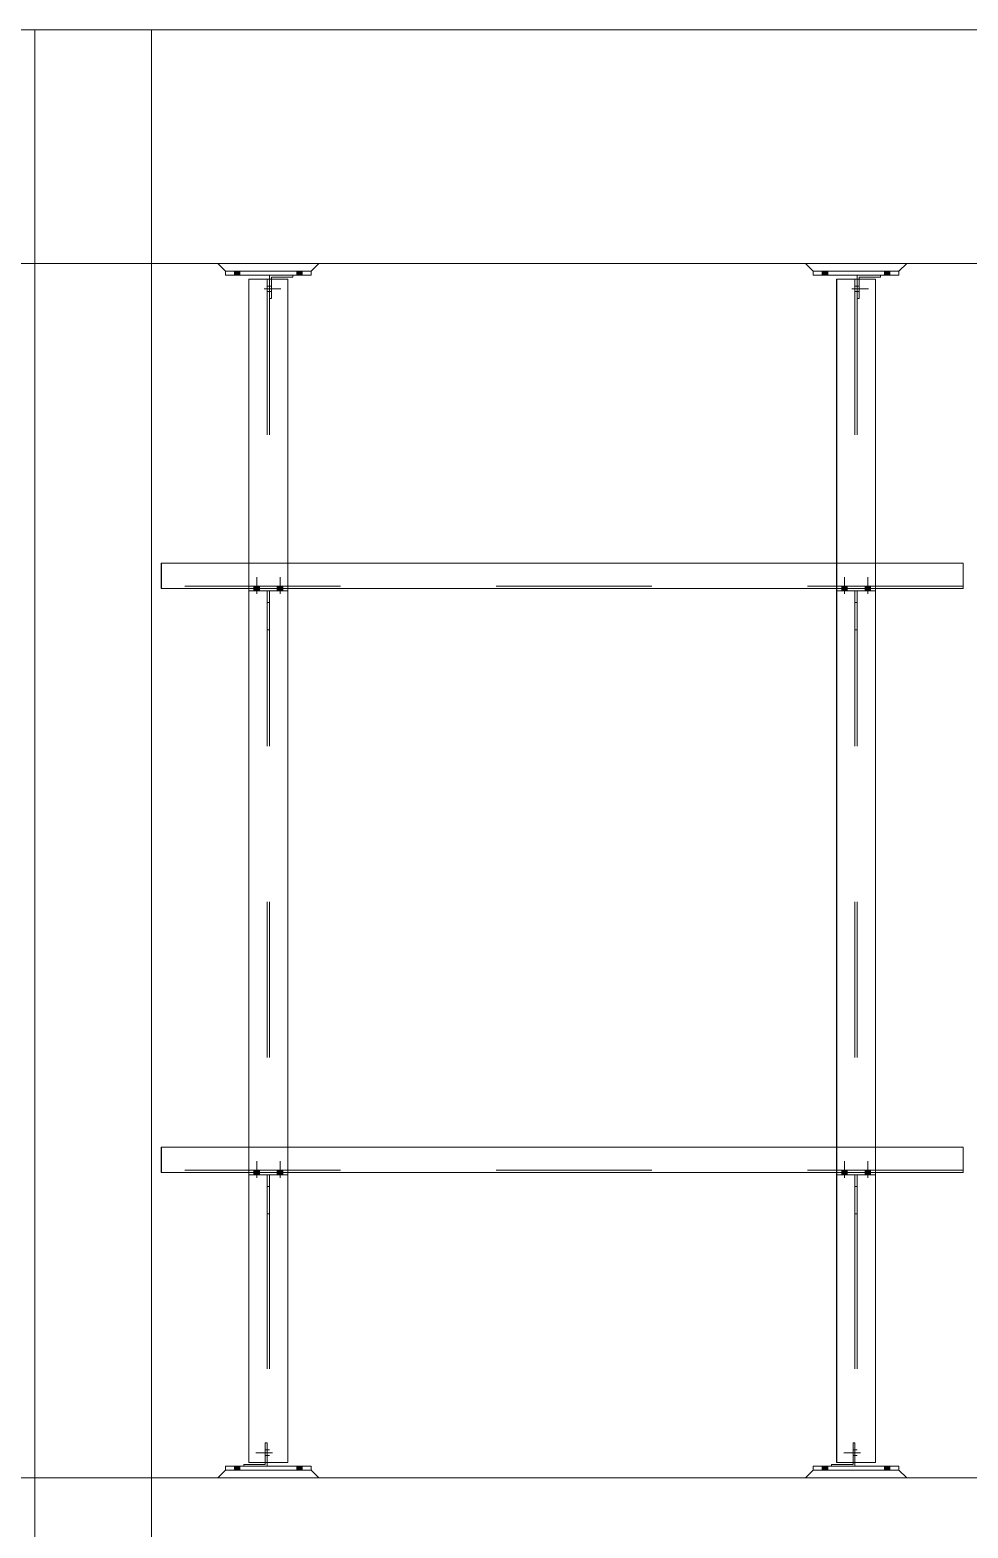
# Model space of a CAD drawing. Header units: millimetres. Extents: x 652937 to 1670132, y 1473552 to 2851037.
# Drawn here: x 663468.636 to 663471.046, y 1524533.392 to 1524537.24 of the extents above; entities that cross this region are included whole.
import ezdxf

# ---------------------------------------------------------------- set-up
doc = ezdxf.new("R2010")
doc.units = ezdxf.units.MM
for name, pattern in [('XKITLINE00', [0]), ('XKITLINE01', [4, 1, -1, 1, -1]), ('XKITLINE02', [4, 2, -2])]:
    doc.linetypes.add(name, pattern=pattern)
for name, color, linetype, lineweight in [('Bolt', 7, 'Continuous', 0), ('Part', 7, 'Continuous', 0), ('S-GRID', 7, 'Continuous', 9)]:
    doc.layers.add(name, color=color, linetype=linetype, lineweight=lineweight)

# ---------------------------------------------------------------- blocks, each defined once
blk = doc.blocks.new('*A18802950')
at = {"layer": 'S-GRID', "color": 7, "linetype": 'XKITLINE01', "lineweight": 0}
blk.add_line((-21.862873, 47.4), (90.947689, 47.4), dxfattribs=at)
blk = doc.blocks.new('*A18812951')
at = {"layer": 'S-GRID', "color": 7, "linetype": 'XKITLINE01', "lineweight": 0}
blk.add_line((-21.862873, 66), (90.947689, 66), dxfattribs=at)
blk = doc.blocks.new('*A19313001')
at = {"layer": 'Part', "color": 7, "linetype": 'XKITLINE02', "lineweight": 0}
for p, q in [((38.351849, 47.4), (38.351849, 44.4)), ((38.352314, 47.4), (38.351849, 47.4)), ((38.351849, 47.4), (38.352314, 47.4)), ((39.851849, 30.9), (39.851849, 47.4)), ((38.351849, 32.9), (38.351849, 30.9)), ((38.352314, 30.9), (38.351849, 30.9)), ((38.351849, 30.9), (38.352314, 30.9))]:
    blk.add_line(p, q, dxfattribs=at)
at = {"layer": 'Part', "color": 7, "linetype": 'XKITLINE00', "lineweight": 0}
for p, q in [((38.352314, 47.4), (39.852314, 47.4)), ((38.352314, 30.9), (38.352314, 47.4)), ((39.852314, 47.4), (39.852314, 30.9)), ((38.351849, 44.4), (38.351849, 32.9)), ((39.852314, 30.9), (38.352314, 30.9))]:
    blk.add_line(p, q, dxfattribs=at)
blk = doc.blocks.new('*A19353005')
at = {"layer": 'Part', "color": 7, "linetype": 'XKITLINE00', "lineweight": 0}
for p, q in [((48.352068, 62.85), (48.352068, 62.9)), ((49.452238, 62.9), (48.352068, 62.9)), ((49.452238, 62.85), (48.352068, 62.85)), ((48.352238, 62.85), (48.352238, 62.9)), ((49.452238, 62.85), (49.452238, 62.9))]:
    blk.add_line(p, q, dxfattribs=at)
at = {"layer": 'Part', "color": 7, "linetype": 'XKITLINE02', "lineweight": 0}
blk.add_line((49.452068, 62.85), (49.452068, 62.9), dxfattribs=at)
blk = doc.blocks.new('*A19363006')
at = {"layer": 'Part', "color": 7, "linetype": 'XKITLINE00', "lineweight": 0}
for p, q in [((48.917107, 62.85), (48.917107, 62.8)), ((48.9172, 62.85), (48.9172, 62.8)), ((48.9422, 62.825), (48.9422, 62.8)), ((49.2172, 62.825), (48.9422, 62.825)), ((49.2172, 62.825), (49.2172, 62.85))]:
    blk.add_line(p, q, dxfattribs=at)
at = {"layer": 'Part', "color": 7, "linetype": 'XKITLINE02', "lineweight": 0}
for p, q in [((49.2172, 62.85), (48.917107, 62.85)), ((48.917107, 62.8), (48.917107, 62.55)), ((48.9172, 62.8), (48.9172, 62.55)), ((48.9422, 62.825), (48.942107, 62.825)), ((48.942107, 62.825), (48.942107, 62.55)), ((48.9422, 62.825), (48.942107, 62.825)), ((48.9422, 62.8), (48.9422, 62.55)), ((49.217107, 62.85), (49.217107, 62.825)), ((48.9422, 62.55), (48.917107, 62.55))]:
    blk.add_line(p, q, dxfattribs=at)
blk = doc.blocks.new('*A19373007')
at = {"layer": 'Part', "color": 7, "linetype": 'XKITLINE00', "lineweight": 0}
for p, q in [((48.252037, 63), (48.352068, 62.9)), ((48.352238, 62.9), (48.252269, 63)), ((49.552269, 63), (49.452238, 62.9)), ((49.452238, 62.9), (48.352068, 62.9))]:
    blk.add_line(p, q, dxfattribs=at)
at = {"layer": 'Part', "color": 7, "linetype": 'XKITLINE02', "lineweight": 0}
for p, q in [((48.252269, 63), (48.252037, 63)), ((48.252037, 63), (49.552269, 63)), ((49.452068, 62.9), (49.552037, 63)), ((49.452238, 62.9), (49.452068, 62.9))]:
    blk.add_line(p, q, dxfattribs=at)
blk = doc.blocks.new('*A19383008')
at = {"layer": 'Bolt', "color": 7, "linetype": 'XKITLINE02', "lineweight": 0}
for p, q in [((48.847553, 62.675), (49.062153, 62.675)), ((48.887142, 62.64), (48.917142, 62.64)), ((48.887164, 62.71), (48.917164, 62.71)), ((48.917123, 62.64), (48.942123, 62.64)), ((48.917183, 62.71), (48.942183, 62.71))]:
    blk.add_line(p, q, dxfattribs=at)
blk = doc.blocks.new('*A19393009')
at = {"layer": 'Bolt'}
for points in [[(48.537, 62.9), (48.537, 62.85), (48.467, 62.85), (48.467, 62.9)], [(49.337, 62.9), (49.337, 62.85), (49.267, 62.85), (49.267, 62.9)]]:
    blk.add_hatch(color=7, dxfattribs=at).paths.add_polyline_path(points, flags=17)
at = {"layer": 'Bolt', "color": 7, "linetype": 'XKITLINE00', "lineweight": 0}
for p, q in [((48.467, 62.9), (48.467, 62.85)), ((48.502, 62.9), (48.502, 62.85)), ((48.537, 62.9), (48.537, 62.85)), ((49.267, 62.9), (49.267, 62.85)), ((49.302, 62.9), (49.302, 62.85)), ((49.337, 62.9), (49.337, 62.85))]:
    blk.add_line(p, q, dxfattribs=at)
blk = doc.blocks.new('*A19403010')
at = {"layer": 'Bolt'}
for points in [[(48.717, 58.825), (48.717, 58.855), (48.787, 58.855), (48.787, 58.825)], [(48.717, 58.795), (48.717, 58.825), (48.787, 58.825), (48.787, 58.795)], [(49.017, 58.825), (49.017, 58.855), (49.087, 58.855), (49.087, 58.825)], [(49.017, 58.795), (49.017, 58.825), (49.087, 58.825), (49.087, 58.795)]]:
    blk.add_hatch(color=7, dxfattribs=at).paths.add_polyline_path(points, flags=17)
at = {"layer": 'Bolt', "color": 7, "linetype": 'XKITLINE00', "lineweight": 0}
for p, q in [((48.752, 58.755), (48.752, 58.97)), ((49.052, 58.755), (49.052, 58.97)), ((48.717, 58.825), (48.717, 58.855)), ((48.717, 58.795), (48.717, 58.825)), ((48.787, 58.825), (48.787, 58.855)), ((48.787, 58.795), (48.787, 58.825)), ((49.017, 58.825), (49.017, 58.855)), ((49.017, 58.795), (49.017, 58.825)), ((49.087, 58.825), (49.087, 58.855)), ((49.087, 58.795), (49.087, 58.825))]:
    blk.add_line(p, q, dxfattribs=at)
blk = doc.blocks.new('*A19413011')
at = {"layer": 'Part', "color": 7, "linetype": 'XKITLINE00', "lineweight": 0}
for p, q in [((48.652238, 58.825), (48.652238, 58.795)), ((48.652238, 58.795), (48.652424, 58.795)), ((49.152424, 58.795), (48.652238, 58.795)), ((48.652424, 58.825), (48.652424, 58.795)), ((49.152424, 58.795), (49.152424, 58.825))]:
    blk.add_line(p, q, dxfattribs=at)
at = {"layer": 'Part', "color": 7, "linetype": 'XKITLINE02', "lineweight": 0}
for p, q in [((49.152424, 58.825), (48.652238, 58.825)), ((49.152238, 58.825), (49.152424, 58.825)), ((49.152238, 58.825), (49.152238, 58.795)), ((49.152238, 58.795), (49.152424, 58.795))]:
    blk.add_line(p, q, dxfattribs=at)
blk = doc.blocks.new('*A21393209')
at = {"layer": 'Part', "color": 7, "linetype": 'XKITLINE00', "lineweight": 0}
blk.add_line((74.248136, 47.4), (-6.027551, 47.4), dxfattribs=at)
blk = doc.blocks.new('*A21423212')
at = {"layer": 'Part', "color": 7, "linetype": 'XKITLINE00', "lineweight": 0}
for p, q in [((74.247682, 66), (-6.027313, 66)), ((74.247682, 63), (-6.027313, 63))]:
    blk.add_line(p, q, dxfattribs=at)
blk = doc.blocks.new('*A21443214')
at = {"layer": 'Part', "color": 7, "linetype": 'XKITLINE00', "lineweight": 0}
for p, q in [((39.977135, 51.65), (39.977145, 51.65)), ((39.977291, 51.65), (39.977145, 51.65)), ((39.977145, 51.65), (39.977145, 51.355)), ((50.277301, 51.65), (39.977281, 51.65)), ((39.977291, 51.65), (39.977291, 51.325)), ((50.277291, 51.65), (50.277301, 51.65)), ((50.277301, 51.65), (50.277301, 51.325)), ((39.977135, 51.355), (39.977135, 51.325)), ((39.977291, 51.325), (39.977135, 51.325)), ((39.977135, 51.325), (50.277301, 51.325)), ((39.977145, 51.355), (39.977291, 51.355)), ((39.977145, 51.355), (39.977281, 51.355))]:
    blk.add_line(p, q, dxfattribs=at)
at = {"layer": 'Part', "color": 7, "linetype": 'XKITLINE02', "lineweight": 0}
for p, q in [((39.977135, 51.65), (39.977135, 51.355)), ((39.977145, 51.65), (39.977135, 51.65)), ((39.977281, 51.355), (39.977281, 51.65)), ((50.277146, 51.325), (50.277146, 51.65)), ((50.277146, 51.65), (50.277156, 51.65)), ((50.277156, 51.65), (50.277156, 51.355)), ((50.277291, 51.355), (50.277291, 51.65)), ((50.277291, 51.355), (39.977281, 51.355)), ((50.277301, 51.325), (50.277146, 51.325)), ((50.277156, 51.355), (50.277291, 51.355))]:
    blk.add_line(p, q, dxfattribs=at)
blk = doc.blocks.new('*A21463216')
at = {"layer": 'Part', "color": 7, "linetype": 'XKITLINE02', "lineweight": 0}
for p, q in [((38.351849, 66), (38.351849, 63)), ((38.352314, 66), (38.351849, 66)), ((38.351849, 66), (38.352314, 66)), ((39.851849, 47.4), (39.851849, 66)), ((38.352314, 47.4), (38.351849, 47.4)), ((38.351849, 47.4), (38.352314, 47.4))]:
    blk.add_line(p, q, dxfattribs=at)
at = {"layer": 'Part', "color": 7, "linetype": 'XKITLINE00', "lineweight": 0}
for p, q in [((38.352314, 66), (39.852314, 66)), ((38.352314, 47.4), (38.352314, 66)), ((39.852314, 66), (39.852314, 47.4)), ((38.351849, 63), (38.351849, 47.4)), ((39.852314, 47.4), (38.352314, 47.4))]:
    blk.add_line(p, q, dxfattribs=at)
blk = doc.blocks.new('*A21473217')
at = {"layer": 'Part', "color": 7, "linetype": 'XKITLINE00', "lineweight": 0}
for p, q in [((41.602156, 62.8), (41.102001, 62.8)), ((41.102014, 62.8), (41.102014, 59.15)), ((41.102156, 62.8), (41.102156, 59.15)), ((41.602156, 62.8), (41.602156, 59.15)), ((41.102014, 58.825), (41.102014, 51.65)), ((41.102156, 58.825), (41.102156, 51.65)), ((41.602156, 58.795), (41.602156, 51.65)), ((41.102014, 51.325), (41.102014, 47.6)), ((41.102156, 51.325), (41.102156, 47.6)), ((41.602156, 51.295), (41.602156, 47.6)), ((41.602156, 47.6), (41.102001, 47.6))]:
    blk.add_line(p, q, dxfattribs=at)
at = {"layer": 'Part', "color": 7, "linetype": 'XKITLINE02', "lineweight": 0}
for p, q in [((41.102001, 62.8), (41.102001, 47.6)), ((41.102144, 62.8), (41.102144, 47.6)), ((41.337014, 62.8), (41.337014, 47.6)), ((41.337144, 62.8), (41.337144, 47.6)), ((41.367014, 62.8), (41.367014, 47.6)), ((41.367144, 62.8), (41.367144, 47.6)), ((41.602001, 62.8), (41.602001, 47.6)), ((41.602014, 62.8), (41.602014, 47.6)), ((41.602144, 62.8), (41.602144, 47.6)), ((41.102014, 59.15), (41.102014, 58.825)), ((41.102156, 59.15), (41.102156, 58.825)), ((41.602156, 59.15), (41.602156, 58.795)), ((41.102014, 51.65), (41.102014, 51.325)), ((41.102156, 51.65), (41.102156, 51.325)), ((41.602156, 51.65), (41.602156, 51.295))]:
    blk.add_line(p, q, dxfattribs=at)
blk = doc.blocks.new('*A21483218')
at = {"layer": 'Part', "color": 7, "linetype": 'XKITLINE00', "lineweight": 0}
for p, q in [((49.152231, 62.8), (48.652076, 62.8)), ((48.652088, 62.8), (48.652088, 59.15)), ((48.652231, 62.8), (48.652231, 59.15)), ((49.152231, 62.8), (49.152231, 59.15)), ((48.652088, 58.825), (48.652088, 51.65)), ((48.652231, 58.825), (48.652231, 51.65)), ((49.152231, 58.795), (49.152231, 51.65)), ((48.652088, 51.325), (48.652088, 47.6)), ((48.652231, 51.325), (48.652231, 47.6)), ((49.152231, 51.295), (49.152231, 47.6)), ((49.152231, 47.6), (48.652076, 47.6))]:
    blk.add_line(p, q, dxfattribs=at)
at = {"layer": 'Part', "color": 7, "linetype": 'XKITLINE02', "lineweight": 0}
for p, q in [((48.652076, 62.8), (48.652076, 47.6)), ((48.652218, 62.8), (48.652218, 47.6)), ((48.887088, 62.8), (48.887088, 47.6)), ((48.887218, 62.8), (48.887218, 47.6)), ((48.917088, 62.8), (48.917088, 47.6)), ((48.917218, 62.8), (48.917218, 47.6)), ((49.152076, 62.8), (49.152076, 47.6)), ((49.152088, 62.8), (49.152088, 47.6)), ((49.152218, 62.8), (49.152218, 47.6)), ((48.652088, 59.15), (48.652088, 58.825)), ((48.652231, 59.15), (48.652231, 58.825)), ((49.152231, 59.15), (49.152231, 58.795)), ((48.652088, 51.65), (48.652088, 51.325)), ((48.652231, 51.65), (48.652231, 51.325)), ((49.152231, 51.65), (49.152231, 51.295))]:
    blk.add_line(p, q, dxfattribs=at)
blk = doc.blocks.new('*A21503220')
at = {"layer": 'Part', "color": 7, "linetype": 'XKITLINE00', "lineweight": 0}
for p, q in [((48.887238, 51.295), (48.887238, 50.795)), ((48.887424, 51.145), (48.887424, 51.295)), ((48.917424, 51.295), (48.887424, 51.295)), ((48.917424, 51.145), (48.917424, 51.295)), ((48.887285, 50.795), (48.887424, 51.145)), ((48.887424, 51.145), (48.917424, 51.145)), ((48.917424, 51.145), (48.917285, 50.795)), ((48.887238, 50.795), (48.887285, 50.795)), ((48.917285, 50.795), (48.887285, 50.795))]:
    blk.add_line(p, q, dxfattribs=at)
at = {"layer": 'Part', "color": 7, "linetype": 'XKITLINE02', "lineweight": 0}
for p, q in [((48.887424, 51.295), (48.887238, 51.295)), ((48.887424, 51.295), (48.887238, 51.295)), ((48.917238, 50.795), (48.917238, 51.295)), ((48.887285, 50.795), (48.887238, 50.795))]:
    blk.add_line(p, q, dxfattribs=at)
blk = doc.blocks.new('*A21513221')
at = {"layer": 'Part', "color": 7, "linetype": 'XKITLINE00', "lineweight": 0}
for p, q in [((48.652238, 51.325), (48.652238, 51.295)), ((48.652238, 51.295), (48.652424, 51.295)), ((49.152424, 51.295), (48.652238, 51.295)), ((48.652424, 51.325), (48.652424, 51.295)), ((49.152424, 51.295), (49.152424, 51.325))]:
    blk.add_line(p, q, dxfattribs=at)
at = {"layer": 'Part', "color": 7, "linetype": 'XKITLINE02', "lineweight": 0}
for p, q in [((49.152424, 51.325), (48.652238, 51.325)), ((49.152238, 51.325), (49.152424, 51.325)), ((49.152238, 51.325), (49.152238, 51.295)), ((49.152238, 51.295), (49.152424, 51.295))]:
    blk.add_line(p, q, dxfattribs=at)
blk = doc.blocks.new('*A21523222')
at = {"layer": 'Part', "color": 7, "linetype": 'XKITLINE00', "lineweight": 0}
for p, q in [((48.887238, 58.795), (48.887238, 58.295)), ((48.887424, 58.645), (48.887424, 58.795)), ((48.917424, 58.795), (48.887424, 58.795)), ((48.917424, 58.645), (48.917424, 58.795)), ((48.887285, 58.295), (48.887424, 58.645)), ((48.887424, 58.645), (48.917424, 58.645)), ((48.917424, 58.645), (48.917285, 58.295)), ((48.887238, 58.295), (48.887285, 58.295)), ((48.917285, 58.295), (48.887285, 58.295))]:
    blk.add_line(p, q, dxfattribs=at)
at = {"layer": 'Part', "color": 7, "linetype": 'XKITLINE02', "lineweight": 0}
for p, q in [((48.887424, 58.795), (48.887238, 58.795)), ((48.887424, 58.795), (48.887238, 58.795)), ((48.917238, 58.295), (48.917238, 58.795)), ((48.887285, 58.295), (48.887238, 58.295))]:
    blk.add_line(p, q, dxfattribs=at)
blk = doc.blocks.new('*A21533223')
at = {"layer": 'Bolt'}
for points in [[(48.717, 51.325), (48.717, 51.355), (48.787, 51.355), (48.787, 51.325)], [(48.717, 51.295), (48.717, 51.325), (48.787, 51.325), (48.787, 51.295)], [(49.017, 51.325), (49.017, 51.355), (49.087, 51.355), (49.087, 51.325)], [(49.017, 51.295), (49.017, 51.325), (49.087, 51.325), (49.087, 51.295)]]:
    blk.add_hatch(color=7, dxfattribs=at).paths.add_polyline_path(points, flags=17)
at = {"layer": 'Bolt', "color": 7, "linetype": 'XKITLINE00', "lineweight": 0}
for p, q in [((48.752, 51.255), (48.752, 51.47)), ((49.052, 51.255), (49.052, 51.47)), ((48.717, 51.325), (48.717, 51.355)), ((48.717, 51.295), (48.717, 51.325)), ((48.787, 51.325), (48.787, 51.355)), ((48.787, 51.295), (48.787, 51.325)), ((49.017, 51.325), (49.017, 51.355)), ((49.017, 51.295), (49.017, 51.325)), ((49.087, 51.325), (49.087, 51.355)), ((49.087, 51.295), (49.087, 51.325))]:
    blk.add_line(p, q, dxfattribs=at)
blk = doc.blocks.new('*A21543224')
at = {"layer": 'Part', "color": 7, "linetype": 'XKITLINE00', "lineweight": 0}
for p, q in [((41.337164, 51.295), (41.337164, 50.795)), ((41.33735, 51.145), (41.33735, 51.295)), ((41.36735, 51.295), (41.33735, 51.295)), ((41.36735, 51.145), (41.36735, 51.295)), ((41.337211, 50.795), (41.33735, 51.145)), ((41.33735, 51.145), (41.36735, 51.145)), ((41.36735, 51.145), (41.367211, 50.795)), ((41.337164, 50.795), (41.337211, 50.795)), ((41.367211, 50.795), (41.337211, 50.795))]:
    blk.add_line(p, q, dxfattribs=at)
at = {"layer": 'Part', "color": 7, "linetype": 'XKITLINE02', "lineweight": 0}
for p, q in [((41.33735, 51.295), (41.337164, 51.295)), ((41.33735, 51.295), (41.337164, 51.295)), ((41.367164, 50.795), (41.367164, 51.295)), ((41.337211, 50.795), (41.337164, 50.795))]:
    blk.add_line(p, q, dxfattribs=at)
blk = doc.blocks.new('*A21553225')
at = {"layer": 'Part', "color": 7, "linetype": 'XKITLINE00', "lineweight": 0}
for p, q in [((41.102164, 51.325), (41.102164, 51.295)), ((41.102164, 51.295), (41.10235, 51.295)), ((41.60235, 51.295), (41.102164, 51.295)), ((41.10235, 51.325), (41.10235, 51.295)), ((41.60235, 51.295), (41.60235, 51.325))]:
    blk.add_line(p, q, dxfattribs=at)
at = {"layer": 'Part', "color": 7, "linetype": 'XKITLINE02', "lineweight": 0}
for p, q in [((41.60235, 51.325), (41.102164, 51.325)), ((41.602164, 51.325), (41.60235, 51.325)), ((41.602164, 51.325), (41.602164, 51.295)), ((41.602164, 51.295), (41.60235, 51.295))]:
    blk.add_line(p, q, dxfattribs=at)
blk = doc.blocks.new('*A21563226')
at = {"layer": 'Part', "color": 7, "linetype": 'XKITLINE00', "lineweight": 0}
for p, q in [((41.337164, 58.795), (41.337164, 58.295)), ((41.33735, 58.645), (41.33735, 58.795)), ((41.36735, 58.795), (41.33735, 58.795)), ((41.36735, 58.645), (41.36735, 58.795)), ((41.337211, 58.295), (41.33735, 58.645)), ((41.33735, 58.645), (41.36735, 58.645)), ((41.36735, 58.645), (41.367211, 58.295)), ((41.337164, 58.295), (41.337211, 58.295)), ((41.367211, 58.295), (41.337211, 58.295))]:
    blk.add_line(p, q, dxfattribs=at)
at = {"layer": 'Part', "color": 7, "linetype": 'XKITLINE02', "lineweight": 0}
for p, q in [((41.33735, 58.795), (41.337164, 58.795)), ((41.33735, 58.795), (41.337164, 58.795)), ((41.367164, 58.295), (41.367164, 58.795)), ((41.337211, 58.295), (41.337164, 58.295))]:
    blk.add_line(p, q, dxfattribs=at)
blk = doc.blocks.new('*A21573227')
at = {"layer": 'Bolt'}
for points in [[(41.167, 51.325), (41.167, 51.355), (41.237, 51.355), (41.237, 51.325)], [(41.167, 51.295), (41.167, 51.325), (41.237, 51.325), (41.237, 51.295)], [(41.467, 51.325), (41.467, 51.355), (41.537, 51.355), (41.537, 51.325)], [(41.467, 51.295), (41.467, 51.325), (41.537, 51.325), (41.537, 51.295)]]:
    blk.add_hatch(color=7, dxfattribs=at).paths.add_polyline_path(points, flags=17)
at = {"layer": 'Bolt', "color": 7, "linetype": 'XKITLINE00', "lineweight": 0}
for p, q in [((41.202, 51.255), (41.202, 51.47)), ((41.502, 51.255), (41.502, 51.47)), ((41.167, 51.325), (41.167, 51.355)), ((41.167, 51.295), (41.167, 51.325)), ((41.237, 51.325), (41.237, 51.355)), ((41.237, 51.295), (41.237, 51.325)), ((41.467, 51.325), (41.467, 51.355)), ((41.467, 51.295), (41.467, 51.325)), ((41.537, 51.325), (41.537, 51.355)), ((41.537, 51.295), (41.537, 51.325))]:
    blk.add_line(p, q, dxfattribs=at)
blk = doc.blocks.new('*A21853255')
at = {"layer": 'Part', "color": 7, "linetype": 'XKITLINE00', "lineweight": 0}
for p, q in [((39.977135, 59.15), (39.977145, 59.15)), ((39.977291, 59.15), (39.977145, 59.15)), ((39.977145, 59.15), (39.977145, 58.855)), ((50.277301, 59.15), (39.977281, 59.15)), ((39.977291, 59.15), (39.977291, 58.825)), ((50.277291, 59.15), (50.277301, 59.15)), ((50.277301, 59.15), (50.277301, 58.825)), ((39.977135, 58.855), (39.977135, 58.825)), ((39.977291, 58.825), (39.977135, 58.825)), ((39.977135, 58.825), (50.277301, 58.825)), ((39.977145, 58.855), (39.977291, 58.855)), ((39.977145, 58.855), (39.977281, 58.855))]:
    blk.add_line(p, q, dxfattribs=at)
at = {"layer": 'Part', "color": 7, "linetype": 'XKITLINE02', "lineweight": 0}
for p, q in [((39.977135, 59.15), (39.977135, 58.855)), ((39.977145, 59.15), (39.977135, 59.15)), ((39.977281, 58.855), (39.977281, 59.15)), ((50.277146, 58.825), (50.277146, 59.15)), ((50.277146, 59.15), (50.277156, 59.15)), ((50.277156, 59.15), (50.277156, 58.855)), ((50.277291, 58.855), (50.277291, 59.15)), ((50.277291, 58.855), (39.977281, 58.855)), ((50.277301, 58.825), (50.277146, 58.825)), ((50.277156, 58.855), (50.277291, 58.855))]:
    blk.add_line(p, q, dxfattribs=at)
blk = doc.blocks.new('*A21863256')
at = {"layer": 'Part', "color": 7, "linetype": 'XKITLINE00', "lineweight": 0}
for p, q in [((40.801993, 62.85), (40.801993, 62.9)), ((41.902164, 62.9), (40.801993, 62.9)), ((41.902164, 62.85), (40.801993, 62.85)), ((40.802164, 62.85), (40.802164, 62.9)), ((41.902164, 62.85), (41.902164, 62.9))]:
    blk.add_line(p, q, dxfattribs=at)
at = {"layer": 'Part', "color": 7, "linetype": 'XKITLINE02', "lineweight": 0}
blk.add_line((41.901993, 62.85), (41.901993, 62.9), dxfattribs=at)
blk = doc.blocks.new('*A21873257')
at = {"layer": 'Part', "color": 7, "linetype": 'XKITLINE00', "lineweight": 0}
for p, q in [((41.367032, 62.85), (41.367032, 62.8)), ((41.367125, 62.85), (41.367125, 62.8)), ((41.392125, 62.825), (41.392125, 62.8)), ((41.667125, 62.825), (41.392125, 62.825)), ((41.667125, 62.825), (41.667125, 62.85))]:
    blk.add_line(p, q, dxfattribs=at)
at = {"layer": 'Part', "color": 7, "linetype": 'XKITLINE02', "lineweight": 0}
for p, q in [((41.667125, 62.85), (41.367032, 62.85)), ((41.367032, 62.8), (41.367032, 62.55)), ((41.367125, 62.8), (41.367125, 62.55)), ((41.392125, 62.825), (41.392032, 62.825)), ((41.392032, 62.825), (41.392032, 62.55)), ((41.392125, 62.825), (41.392032, 62.825)), ((41.392125, 62.8), (41.392125, 62.55)), ((41.667032, 62.85), (41.667032, 62.825)), ((41.392125, 62.55), (41.367032, 62.55))]:
    blk.add_line(p, q, dxfattribs=at)
blk = doc.blocks.new('*A21883258')
at = {"layer": 'Part', "color": 7, "linetype": 'XKITLINE00', "lineweight": 0}
for p, q in [((40.701962, 63), (40.801993, 62.9)), ((40.802164, 62.9), (40.702195, 63)), ((42.002195, 63), (41.902164, 62.9)), ((41.902164, 62.9), (40.801993, 62.9))]:
    blk.add_line(p, q, dxfattribs=at)
at = {"layer": 'Part', "color": 7, "linetype": 'XKITLINE02', "lineweight": 0}
for p, q in [((40.702195, 63), (40.701962, 63)), ((40.701962, 63), (42.002195, 63)), ((41.901993, 62.9), (42.001962, 63)), ((41.902164, 62.9), (41.901993, 62.9))]:
    blk.add_line(p, q, dxfattribs=at)
blk = doc.blocks.new('*A21893259')
at = {"layer": 'Bolt', "color": 7, "linetype": 'XKITLINE02', "lineweight": 0}
for p, q in [((41.297479, 62.675), (41.512079, 62.675)), ((41.337068, 62.64), (41.367068, 62.64)), ((41.33709, 62.71), (41.36709, 62.71)), ((41.367049, 62.64), (41.392048, 62.64)), ((41.367109, 62.71), (41.392109, 62.71))]:
    blk.add_line(p, q, dxfattribs=at)
blk = doc.blocks.new('*A21903260')
at = {"layer": 'Bolt'}
for points in [[(40.987, 62.9), (40.987, 62.85), (40.917, 62.85), (40.917, 62.9)], [(41.787, 62.9), (41.787, 62.85), (41.717, 62.85), (41.717, 62.9)]]:
    blk.add_hatch(color=7, dxfattribs=at).paths.add_polyline_path(points, flags=17)
at = {"layer": 'Bolt', "color": 7, "linetype": 'XKITLINE00', "lineweight": 0}
for p, q in [((40.917, 62.9), (40.917, 62.85)), ((40.952, 62.9), (40.952, 62.85)), ((40.987, 62.9), (40.987, 62.85)), ((41.717, 62.9), (41.717, 62.85)), ((41.752, 62.9), (41.752, 62.85)), ((41.787, 62.9), (41.787, 62.85))]:
    blk.add_line(p, q, dxfattribs=at)
blk = doc.blocks.new('*A21913261')
at = {"layer": 'Bolt'}
for points in [[(41.167, 58.825), (41.167, 58.855), (41.237, 58.855), (41.237, 58.825)], [(41.167, 58.795), (41.167, 58.825), (41.237, 58.825), (41.237, 58.795)], [(41.467, 58.825), (41.467, 58.855), (41.537, 58.855), (41.537, 58.825)], [(41.467, 58.795), (41.467, 58.825), (41.537, 58.825), (41.537, 58.795)]]:
    blk.add_hatch(color=7, dxfattribs=at).paths.add_polyline_path(points, flags=17)
at = {"layer": 'Bolt', "color": 7, "linetype": 'XKITLINE00', "lineweight": 0}
for p, q in [((41.202, 58.755), (41.202, 58.97)), ((41.502, 58.755), (41.502, 58.97)), ((41.167, 58.825), (41.167, 58.855)), ((41.167, 58.795), (41.167, 58.825)), ((41.237, 58.825), (41.237, 58.855)), ((41.237, 58.795), (41.237, 58.825)), ((41.467, 58.825), (41.467, 58.855)), ((41.467, 58.795), (41.467, 58.825)), ((41.537, 58.825), (41.537, 58.855)), ((41.537, 58.795), (41.537, 58.825))]:
    blk.add_line(p, q, dxfattribs=at)
blk = doc.blocks.new('*A21923262')
at = {"layer": 'Part', "color": 7, "linetype": 'XKITLINE00', "lineweight": 0}
for p, q in [((41.102164, 58.825), (41.102164, 58.795)), ((41.102164, 58.795), (41.10235, 58.795)), ((41.60235, 58.795), (41.102164, 58.795)), ((41.10235, 58.825), (41.10235, 58.795)), ((41.60235, 58.795), (41.60235, 58.825))]:
    blk.add_line(p, q, dxfattribs=at)
at = {"layer": 'Part', "color": 7, "linetype": 'XKITLINE02', "lineweight": 0}
for p, q in [((41.60235, 58.825), (41.102164, 58.825)), ((41.602164, 58.825), (41.60235, 58.825)), ((41.602164, 58.825), (41.602164, 58.795)), ((41.602164, 58.795), (41.60235, 58.795))]:
    blk.add_line(p, q, dxfattribs=at)
blk = doc.blocks.new('*A23603430')
at = {"layer": 'Part', "color": 7, "linetype": 'XKITLINE02', "lineweight": 0}
for p, q in [((48.8872, 47.85), (48.862107, 47.85)), ((48.862107, 47.85), (48.862107, 47.6)), ((48.8622, 47.85), (48.8622, 47.6)), ((48.887107, 47.55), (48.887107, 47.85)), ((48.8872, 47.85), (48.8872, 47.6)), ((48.587107, 47.575), (48.5872, 47.575)), ((48.5872, 47.575), (48.587107, 47.575)), ((48.8872, 47.55), (48.587107, 47.55))]:
    blk.add_line(p, q, dxfattribs=at)
at = {"layer": 'Part', "color": 7, "linetype": 'XKITLINE00', "lineweight": 0}
for p, q in [((48.587107, 47.575), (48.587107, 47.55)), ((48.8622, 47.575), (48.5872, 47.575)), ((48.5872, 47.575), (48.5872, 47.55)), ((48.862107, 47.6), (48.862107, 47.575)), ((48.8622, 47.6), (48.8622, 47.575)), ((48.8872, 47.6), (48.8872, 47.55))]:
    blk.add_line(p, q, dxfattribs=at)
blk = doc.blocks.new('*A23613431')
at = {"layer": 'Part', "color": 7, "linetype": 'XKITLINE00', "lineweight": 0}
for p, q in [((49.452238, 47.55), (48.352068, 47.55)), ((48.352068, 47.55), (48.352068, 47.5)), ((48.352238, 47.5), (48.352238, 47.55)), ((49.452238, 47.55), (49.452238, 47.5)), ((49.452238, 47.5), (48.352068, 47.5))]:
    blk.add_line(p, q, dxfattribs=at)
at = {"layer": 'Part', "color": 7, "linetype": 'XKITLINE02', "lineweight": 0}
blk.add_line((49.452068, 47.5), (49.452068, 47.55), dxfattribs=at)
blk = doc.blocks.new('*A23653435')
at = {"layer": 'Part', "color": 7, "linetype": 'XKITLINE00', "lineweight": 0}
for p, q in [((48.352068, 47.5), (48.252037, 47.4)), ((48.252269, 47.4), (48.352238, 47.5)), ((48.352238, 47.5), (48.352068, 47.5)), ((48.352068, 47.5), (49.452238, 47.5)), ((49.452238, 47.5), (49.552269, 47.4))]:
    blk.add_line(p, q, dxfattribs=at)
at = {"layer": 'Part', "color": 7, "linetype": 'XKITLINE02', "lineweight": 0}
for p, q in [((49.552269, 47.4), (48.252037, 47.4)), ((49.452068, 47.5), (49.552037, 47.4)), ((49.552037, 47.4), (49.552269, 47.4))]:
    blk.add_line(p, q, dxfattribs=at)
blk = doc.blocks.new('*A23663436')
at = {"layer": 'Bolt', "color": 7, "linetype": 'XKITLINE02', "lineweight": 0}
for p, q in [((48.956753, 47.725), (48.742153, 47.725)), ((48.887123, 47.76), (48.862123, 47.76)), ((48.917142, 47.76), (48.887142, 47.76)), ((48.887183, 47.69), (48.862183, 47.69)), ((48.917164, 47.69), (48.887164, 47.69))]:
    blk.add_line(p, q, dxfattribs=at)
blk = doc.blocks.new('*A23673437')
at = {"layer": 'Bolt'}
for points in [[(48.537, 47.55), (48.537, 47.5), (48.467, 47.5), (48.467, 47.55)], [(49.337, 47.55), (49.337, 47.5), (49.267, 47.5), (49.267, 47.55)]]:
    blk.add_hatch(color=7, dxfattribs=at).paths.add_polyline_path(points, flags=17)
at = {"layer": 'Bolt', "color": 7, "linetype": 'XKITLINE00', "lineweight": 0}
for p, q in [((48.467, 47.5), (48.467, 47.55)), ((48.502, 47.5), (48.502, 47.55)), ((48.537, 47.5), (48.537, 47.55)), ((49.267, 47.5), (49.267, 47.55)), ((49.302, 47.5), (49.302, 47.55)), ((49.337, 47.5), (49.337, 47.55))]:
    blk.add_line(p, q, dxfattribs=at)
blk = doc.blocks.new('*A23743444')
at = {"layer": 'Bolt'}
for points in [[(40.987, 47.55), (40.987, 47.5), (40.917, 47.5), (40.917, 47.55)], [(41.787, 47.55), (41.787, 47.5), (41.717, 47.5), (41.717, 47.55)]]:
    blk.add_hatch(color=7, dxfattribs=at).paths.add_polyline_path(points, flags=17)
at = {"layer": 'Bolt', "color": 7, "linetype": 'XKITLINE00', "lineweight": 0}
for p, q in [((40.917, 47.5), (40.917, 47.55)), ((40.952, 47.5), (40.952, 47.55)), ((40.987, 47.5), (40.987, 47.55)), ((41.717, 47.5), (41.717, 47.55)), ((41.752, 47.5), (41.752, 47.55)), ((41.787, 47.5), (41.787, 47.55))]:
    blk.add_line(p, q, dxfattribs=at)
blk = doc.blocks.new('*A23753445')
at = {"layer": 'Bolt', "color": 7, "linetype": 'XKITLINE02', "lineweight": 0}
for p, q in [((41.406679, 47.725), (41.192079, 47.725)), ((41.337049, 47.76), (41.312049, 47.76)), ((41.367068, 47.76), (41.337068, 47.76)), ((41.337109, 47.69), (41.312109, 47.69)), ((41.36709, 47.69), (41.33709, 47.69))]:
    blk.add_line(p, q, dxfattribs=at)
blk = doc.blocks.new('*A23763446')
at = {"layer": 'Part', "color": 7, "linetype": 'XKITLINE00', "lineweight": 0}
for p, q in [((40.801993, 47.5), (40.701962, 47.4)), ((40.702195, 47.4), (40.802164, 47.5)), ((40.802164, 47.5), (40.801993, 47.5)), ((40.801993, 47.5), (41.902164, 47.5)), ((41.902164, 47.5), (42.002195, 47.4))]:
    blk.add_line(p, q, dxfattribs=at)
at = {"layer": 'Part', "color": 7, "linetype": 'XKITLINE02', "lineweight": 0}
for p, q in [((42.002195, 47.4), (40.701962, 47.4)), ((41.901993, 47.5), (42.001962, 47.4)), ((42.001962, 47.4), (42.002195, 47.4))]:
    blk.add_line(p, q, dxfattribs=at)
blk = doc.blocks.new('*A23773447')
at = {"layer": 'Part', "color": 7, "linetype": 'XKITLINE02', "lineweight": 0}
for p, q in [((41.337125, 47.85), (41.312032, 47.85)), ((41.312032, 47.85), (41.312032, 47.6)), ((41.312125, 47.85), (41.312125, 47.6)), ((41.337032, 47.55), (41.337032, 47.85)), ((41.337125, 47.85), (41.337125, 47.6)), ((41.037032, 47.575), (41.037125, 47.575)), ((41.037125, 47.575), (41.037032, 47.575)), ((41.337125, 47.55), (41.037032, 47.55))]:
    blk.add_line(p, q, dxfattribs=at)
at = {"layer": 'Part', "color": 7, "linetype": 'XKITLINE00', "lineweight": 0}
for p, q in [((41.037032, 47.575), (41.037032, 47.55)), ((41.312125, 47.575), (41.037125, 47.575)), ((41.037125, 47.575), (41.037125, 47.55)), ((41.312032, 47.6), (41.312032, 47.575)), ((41.312125, 47.6), (41.312125, 47.575)), ((41.337125, 47.6), (41.337125, 47.55))]:
    blk.add_line(p, q, dxfattribs=at)
blk = doc.blocks.new('*A23783448')
at = {"layer": 'Part', "color": 7, "linetype": 'XKITLINE00', "lineweight": 0}
for p, q in [((41.902164, 47.55), (40.801993, 47.55)), ((40.801993, 47.55), (40.801993, 47.5)), ((40.802164, 47.5), (40.802164, 47.55)), ((41.902164, 47.55), (41.902164, 47.5)), ((41.902164, 47.5), (40.801993, 47.5))]:
    blk.add_line(p, q, dxfattribs=at)
at = {"layer": 'Part', "color": 7, "linetype": 'XKITLINE02', "lineweight": 0}
blk.add_line((41.901993, 47.5), (41.901993, 47.55), dxfattribs=at)

msp = doc.modelspace()

# ---------------------------------------------------------------- block references
at = {"color": 7, "lineweight": 0, "xscale": 0.2, "yscale": 0.2, "zscale": 0.2}
for name in ['*A18812951', '*A21423212', '*A21463216', '*A21883258', '*A19373007', '*A21863256', '*A21903260', '*A21473217', '*A21873257', '*A19353005', '*A19393009', '*A21483218', '*A19363006', '*A21893259', '*A19383008', '*A21853255', '*A21913261', '*A19403010', '*A21923262', '*A21563226', '*A19413011', '*A21523222', '*A21443214', '*A21573227', '*A21533223', '*A21553225', '*A21543224', '*A21513221', '*A21503220', '*A18802950', '*A23773447', '*A23753445', '*A23603430', '*A23663436', '*A21393209', '*A19313001', '*A23763446', '*A23783448', '*A23743444', '*A23653435', '*A23613431', '*A23673437']:
    msp.add_blockref(name, (663460.9784, 1524524.0403), dxfattribs=at)

doc.saveas('drawing.dxf')
